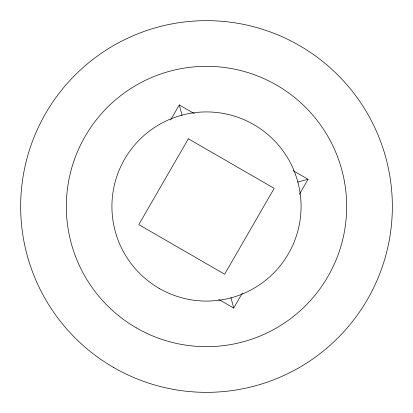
<?xml version="1.0" encoding="UTF-8"?>
<svg xmlns="http://www.w3.org/2000/svg" width="413" height="413" viewBox="0 0 413 413"><rect width="100%" height="100%" fill="white"/><g stroke="black" fill="none" stroke-linecap="round" stroke-linejoin="round"><path stroke-width="0.62" d="M170.579 120.033L179.288 104.948L194.337 113.637M218.627 299.342L233.712 308.052L242.4 293.003M299.363 194.337L308.052 179.288L293.003 170.6M297.587 182.092L308.052 179.288M179.288 104.948L182.092 115.413M230.908 297.587L233.712 308.052M188.359 138.799L138.799 224.641L224.641 274.201L274.201 188.359L188.359 138.799M113.575 367.451A185.85 185.85 0 0 0 392.35 206.5A185.85 185.85 0 0 0 113.575 45.549A185.85 185.85 0 0 0 113.575 367.451M136.409 327.896A140.177 140.177 0 0 0 346.677 206.5A140.177 140.177 0 0 0 136.409 85.104A140.177 140.177 0 0 0 136.409 327.896M159.211 288.408A94.577 94.577 0 0 0 301.077 206.5A94.577 94.577 0 0 0 159.211 124.592A94.577 94.577 0 0 0 159.211 288.408"/></g></svg>
